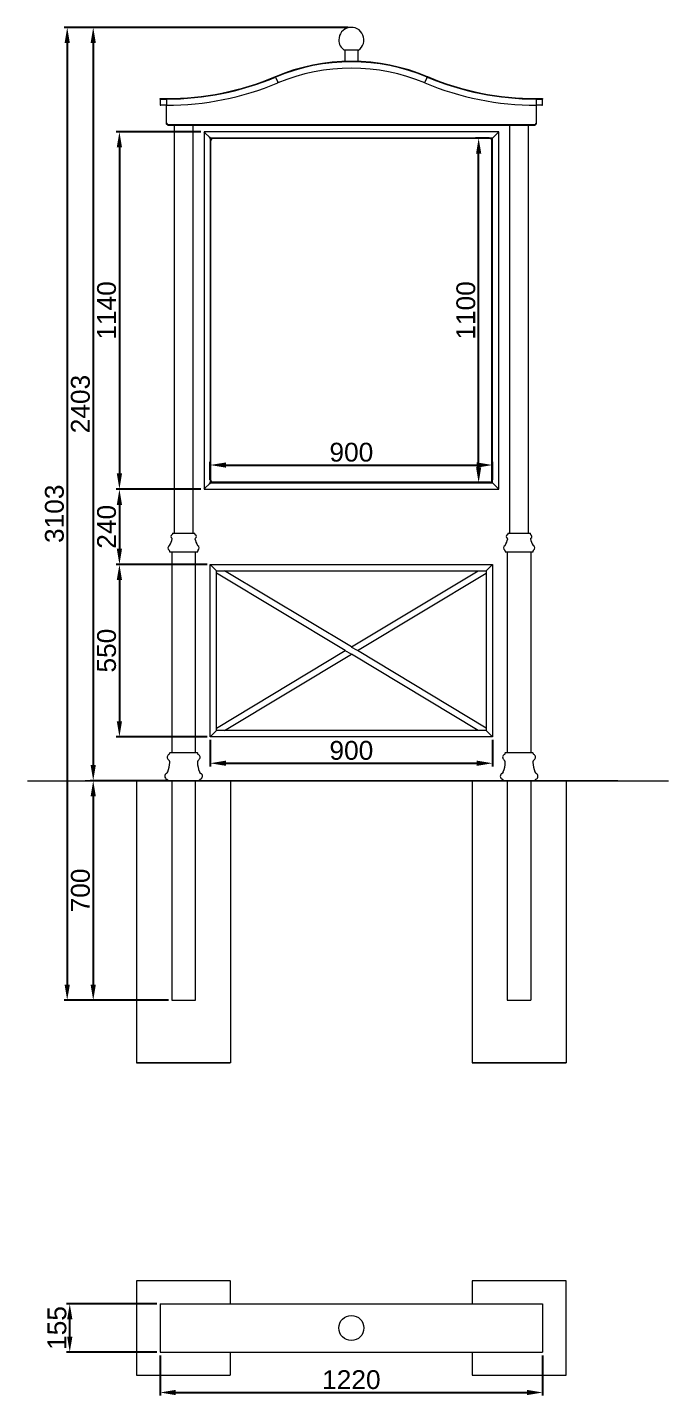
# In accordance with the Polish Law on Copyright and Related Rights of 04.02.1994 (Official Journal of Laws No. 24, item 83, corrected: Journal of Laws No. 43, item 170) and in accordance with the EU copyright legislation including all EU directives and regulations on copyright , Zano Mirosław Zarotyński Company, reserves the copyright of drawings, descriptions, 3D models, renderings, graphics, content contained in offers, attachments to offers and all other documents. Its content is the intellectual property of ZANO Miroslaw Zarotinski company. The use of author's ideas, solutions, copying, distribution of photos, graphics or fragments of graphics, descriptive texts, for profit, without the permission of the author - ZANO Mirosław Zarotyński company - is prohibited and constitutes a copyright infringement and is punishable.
# Model space of a CAD drawing. Header units: millimetres. Extents: x -240 to 6537, y -254 to 4208.
# Drawn here: x -240 to 1806, y -244 to 4120 of the extents above; entities that cross this region are included whole.
import ezdxf

# ---------------------------------------------------------------- set-up
doc = ezdxf.new("R2010")
doc.units = ezdxf.units.MM
doc.linetypes.add('HIDDEN', pattern=[1.905, 1.27, -0.635])
for name, color, linetype, lineweight in [('ZANO_R', 7, 'Continuous', 0), ('ZANO_R_przerywana', 7, 'HIDDEN', 0), ('ZANO_W', 1, 'Continuous', 0)]:
    doc.layers.add(name, color=color, linetype=linetype, lineweight=lineweight)
doc.styles.add('Arial', font='arial.ttf')
doc.styles.get("Standard").update_dxf_attribs({"font": 'ARIALUNI.TTF'})
doc.dimstyles.new('pl i ang', dxfattribs={"dimtxt": 50, "dimasz": 50, "dimexe": 1.25, "dimexo": 0.625, "dimgap": 10, "dimtad": 1, "dimtoh": 1, "dimtxsty": 'Standard', "dimcen": 2.5, "dimclrd": 1, "dimclre": 1, "dimclrt": 1, "dimadec": 0, "dimazin": 0, "dimtfac": 1, "dimtmove": 0, "dimatfit": 3, "dimfxl": 1, "dimarcsym": 1})

# ---------------------------------------------------------------- blocks, each defined once
blk = doc.blocks.new('*D413')
at = {"layer": 'ZANO_W', "color": 1, "lineweight": -2}
for p, q in [((1233.7, 3766.9), (1189.6, 3766.9)), ((1199.6, 2716.9), (1199.6, 3716.9)), ((1233.7, 2666.9), (1189.6, 2666.9))]:
    blk.add_line(p, q, dxfattribs=at)
at = {"layer": 'ZANO_W', "color": 1}
for points in [[(1208, 3716.9), (1191.3, 3716.9), (1199.6, 3766.9)], [(1191.3, 2716.9), (1208, 2716.9), (1199.6, 2666.9)]]:
    blk.add_solid(points, dxfattribs=at)
at = {"layer": 'ZANO_W', "color": 1, "insert": (1159, 3216.9), "char_height": 60, "attachment_point": 5, "rotation": 90, "style": 'Arial'}
blk.add_mtext('1100', dxfattribs=at)
blk = doc.blocks.new('*D414')
at = {"layer": 'ZANO_W', "color": 1, "lineweight": -2}
for p, q in [((173.7, 48.9), (-114.5, 48.9)), ((-104.5, -56.1), (-104.5, -1.1)), ((173.7, -106.1), (-114.5, -106.1))]:
    blk.add_line(p, q, dxfattribs=at)
at = {"layer": 'ZANO_W', "color": 1}
for points in [[(-96.1, -1.1), (-112.8, -1.1), (-104.5, 48.9)], [(-112.8, -56.1), (-96.1, -56.1), (-104.5, -106.1)]]:
    blk.add_solid(points, dxfattribs=at)
at = {"layer": 'ZANO_W', "color": 1, "insert": (-145.1, -28.6), "char_height": 60, "attachment_point": 5, "rotation": 90, "style": 'Arial'}
blk.add_mtext('155', dxfattribs=at)
blk = doc.blocks.new('*D415')
at = {"layer": 'ZANO_W', "color": 1, "lineweight": -2}
for p, q in [((183.7, -116.1), (183.7, -244.4)), ((1403.7, -116.1), (1403.7, -244.4)), ((233.7, -234.4), (1353.7, -234.4))]:
    blk.add_line(p, q, dxfattribs=at)
at = {"layer": 'ZANO_W', "color": 1}
for points in [[(233.7, -226), (233.7, -242.7), (183.7, -234.4)], [(1353.7, -242.7), (1353.7, -226), (1403.7, -234.4)]]:
    blk.add_solid(points, dxfattribs=at)
at = {"layer": 'ZANO_W', "color": 1, "insert": (793.7, -193.7), "char_height": 60, "attachment_point": 5, "style": 'Arial'}
blk.add_mtext('1220', dxfattribs=at)
blk = doc.blocks.new('*D416')
at = {"layer": 'ZANO_W', "color": 1, "lineweight": -2}
for p, q in [((313.7, 3786.9), (43.9, 3786.9)), ((53.9, 3736.9), (53.9, 2696.9)), ((313.7, 2646.9), (43.9, 2646.9))]:
    blk.add_line(p, q, dxfattribs=at)
at = {"layer": 'ZANO_W', "color": 1}
for points in [[(62.2, 3736.9), (45.5, 3736.9), (53.9, 3786.9)], [(45.5, 2696.9), (62.2, 2696.9), (53.9, 2646.9)]]:
    blk.add_solid(points, dxfattribs=at)
at = {"layer": 'ZANO_W', "color": 1, "insert": (13.2, 3216.9), "char_height": 60, "attachment_point": 5, "rotation": 90, "style": 'Arial'}
blk.add_mtext('1140', dxfattribs=at)
blk = doc.blocks.new('*D417')
at = {"layer": 'ZANO_W', "color": 1, "lineweight": -2}
for p, q in [((313.7, 2646.9), (43.9, 2646.9)), ((53.9, 2596.9), (53.9, 2456.9)), ((333.7, 2406.9), (43.9, 2406.9))]:
    blk.add_line(p, q, dxfattribs=at)
at = {"layer": 'ZANO_W', "color": 1}
for points in [[(62.2, 2596.9), (45.5, 2596.9), (53.9, 2646.9)], [(45.5, 2456.9), (62.2, 2456.9), (53.9, 2406.9)]]:
    blk.add_solid(points, dxfattribs=at)
at = {"layer": 'ZANO_W', "color": 1, "insert": (13.2, 2526.9), "char_height": 60, "attachment_point": 5, "rotation": 90, "style": 'Arial'}
blk.add_mtext('240', dxfattribs=at)
blk = doc.blocks.new('*D418')
at = {"layer": 'ZANO_W', "color": 1, "lineweight": -2}
for p, q in [((333.7, 2406.9), (43.9, 2406.9)), ((53.9, 2356.9), (53.9, 1906.9)), ((333.7, 1856.9), (43.9, 1856.9))]:
    blk.add_line(p, q, dxfattribs=at)
at = {"layer": 'ZANO_W', "color": 1}
for points in [[(62.2, 2356.9), (45.5, 2356.9), (53.9, 2406.9)], [(45.5, 1906.9), (62.2, 1906.9), (53.9, 1856.9)]]:
    blk.add_solid(points, dxfattribs=at)
at = {"layer": 'ZANO_W', "color": 1, "insert": (13.2, 2131.9), "char_height": 60, "attachment_point": 5, "rotation": 90, "style": 'Arial'}
blk.add_mtext('550', dxfattribs=at)
blk = doc.blocks.new('*D419')
at = {"layer": 'ZANO_W', "color": 1, "lineweight": -2}
for p, q in [((343.7, 2676.9), (343.7, 2733.9)), ((393.7, 2723.9), (1193.7, 2723.9)), ((1243.7, 2676.9), (1243.7, 2733.9))]:
    blk.add_line(p, q, dxfattribs=at)
at = {"layer": 'ZANO_W', "color": 1}
for points in [[(393.7, 2732.2), (393.7, 2715.6), (343.7, 2723.9)], [(1193.7, 2715.6), (1193.7, 2732.2), (1243.7, 2723.9)]]:
    blk.add_solid(points, dxfattribs=at)
at = {"layer": 'ZANO_W', "color": 1, "insert": (793.7, 2764.5), "char_height": 60, "attachment_point": 5, "style": 'Arial'}
blk.add_mtext('900', dxfattribs=at)
blk = doc.blocks.new('*D420')
at = {"layer": 'ZANO_W', "color": 1, "lineweight": -2}
for p, q in [((783.7, 4119.9), (-39.6, 4119.9)), ((-29.6, 4069.9), (-29.6, 1766.9)), ((210.6, 1716.9), (-39.6, 1716.9))]:
    blk.add_line(p, q, dxfattribs=at)
at = {"layer": 'ZANO_W', "color": 1}
for points in [[(-21.3, 4069.9), (-38, 4069.9), (-29.6, 4119.9)], [(-38, 1766.9), (-21.3, 1766.9), (-29.6, 1716.9)]]:
    blk.add_solid(points, dxfattribs=at)
at = {"layer": 'ZANO_W', "color": 1, "insert": (-70.3, 2918.4), "char_height": 60, "attachment_point": 5, "rotation": 90, "style": 'Arial'}
blk.add_mtext('2403', dxfattribs=at)
blk = doc.blocks.new('*D421')
at = {"layer": 'ZANO_W', "color": 1, "lineweight": -2}
for p, q in [((210.6, 1716.9), (-39.6, 1716.9)), ((-29.6, 1666.9), (-29.6, 1066.9)), ((210.6, 1016.9), (-39.6, 1016.9))]:
    blk.add_line(p, q, dxfattribs=at)
at = {"layer": 'ZANO_W', "color": 1}
for points in [[(-21.3, 1666.9), (-38, 1666.9), (-29.6, 1716.9)], [(-38, 1066.9), (-21.3, 1066.9), (-29.6, 1016.9)]]:
    blk.add_solid(points, dxfattribs=at)
at = {"layer": 'ZANO_W', "color": 1, "insert": (-70.3, 1366.9), "char_height": 60, "attachment_point": 5, "rotation": 90, "style": 'Arial'}
blk.add_mtext('700', dxfattribs=at)
blk = doc.blocks.new('*D422')
at = {"layer": 'ZANO_W', "color": 1, "lineweight": -2}
for p, q in [((783.7, 4119.9), (-122.6, 4119.9)), ((-112.6, 4069.9), (-112.6, 1066.9)), ((210.6, 1016.9), (-122.6, 1016.9))]:
    blk.add_line(p, q, dxfattribs=at)
at = {"layer": 'ZANO_W', "color": 1}
for points in [[(-104.2, 4069.9), (-120.9, 4069.9), (-112.6, 4119.9)], [(-120.9, 1066.9), (-104.2, 1066.9), (-112.6, 1016.9)]]:
    blk.add_solid(points, dxfattribs=at)
at = {"layer": 'ZANO_W', "color": 1, "insert": (-153.2, 2568.4), "char_height": 60, "attachment_point": 5, "rotation": 90, "style": 'Arial'}
blk.add_mtext('3103', dxfattribs=at)
blk = doc.blocks.new('*D423')
at = {"layer": 'ZANO_W', "color": 1, "lineweight": -2}
for p, q in [((343.7, 1846.9), (343.7, 1762.7)), ((1243.7, 1846.9), (1243.7, 1762.7)), ((393.7, 1772.7), (1193.7, 1772.7))]:
    blk.add_line(p, q, dxfattribs=at)
at = {"layer": 'ZANO_W', "color": 1}
for points in [[(393.7, 1781.1), (393.7, 1764.4), (343.7, 1772.7)], [(1193.7, 1764.4), (1193.7, 1781.1), (1243.7, 1772.7)]]:
    blk.add_solid(points, dxfattribs=at)
at = {"layer": 'ZANO_W', "color": 1, "insert": (793.7, 1813.4), "char_height": 60, "attachment_point": 5, "style": 'Arial'}
blk.add_mtext('900', dxfattribs=at)

msp = doc.modelspace()

# ---------------------------------------------------------------- linework, layer by layer
at = {"layer": 'ZANO_R'}
for p, q in [((815.3, 4046.8), (771.2, 4046.8)), ((772.5, 4046.8), (772.5, 4011.4)), ((814.9, 4011.4), (814.9, 4046.8)), ((816.2, 4046.8), (815.3, 4046.8)), ((772.5, 4011.4), (793.2, 4011.4)), ((793.2, 4011.4), (814.9, 4011.4)), ((552.6, 3959.4), (551.9, 3961.2)), ((552.6, 3959.4), (558.8, 3944.6)), ((559.6, 3942.8), (558.8, 3944.6)), ((1027.7, 3942.8), (1028.5, 3944.6)), ((1034.7, 3959.4), (1028.5, 3944.6)), ((1034.7, 3959.4), (1035.5, 3961.2)), ((183.7, 3891.2), (183.7, 3892.7)), ((183.7, 3892.7), (203.7, 3892.7)), ((183.7, 3891.2), (203.7, 3891.2)), ((183.7, 3889.2), (183.7, 3873.2)), ((203.7, 3889.2), (203.7, 3891.2)), ((203.7, 3889.2), (203.7, 3873.2)), ((1383.7, 3892.7), (1403.7, 3892.7)), ((1383.7, 3889.2), (1383.7, 3891.2)), ((1383.7, 3891.2), (1403.7, 3891.2)), ((1383.7, 3873.2), (1383.7, 3889.2)), ((1403.7, 3892.7), (1403.7, 3891.2)), ((1403.7, 3873.2), (1403.7, 3889.2)), ((203.7, 3871.2), (185.7, 3871.2)), ((203.7, 3871.2), (203.7, 3873.2)), ((203.7, 3812.9), (203.7, 3871.2)), ((1383.7, 3871.2), (1383.7, 3873.2)), ((1401.7, 3871.2), (1383.7, 3871.2)), ((1383.7, 3812.9), (1383.7, 3871.2)), ((206.7, 3812.9), (203.7, 3812.9)), ((206.7, 3809.9), (206.7, 3811.4)), ((206.7, 3809.9), (1380.6, 3809.9)), ((206.7, 3809.9), (206.7, 3809.9)), ((208.7, 3809.9), (208.7, 3806.9)), ((1378.7, 3806.9), (208.7, 3806.9)), ((228.5, 3806.9), (228.5, 2506.9)), ((288.8, 2506.9), (288.8, 3806.9)), ((1298.5, 3806.9), (1298.5, 2506.9)), ((1358.8, 2506.9), (1358.8, 3806.9)), ((1378.7, 3809.9), (1378.7, 3806.9)), ((1380.6, 3809.9), (1380.7, 3809.9)), ((1380.7, 3812.9), (1383.7, 3812.9)), ((1380.7, 3809.9), (1380.7, 3811.4)), ((323.7, 3786.9), (323.7, 2646.9)), ((323.7, 3786.9), (326.7, 3783.9)), ((1263.7, 3786.9), (323.7, 3786.9)), ((326.7, 3783.9), (323.7, 3786.9)), ((326.7, 3783.9), (340.7, 3769.9)), ((340.7, 3769.9), (343.7, 3766.9)), ((343.7, 3766.9), (340.7, 3769.9)), ((343.7, 3766.9), (343.7, 2666.9)), ((1243.7, 3766.9), (343.7, 3766.9)), ((345.7, 2673.9), (345.7, 3759.9)), ((1236.7, 3764.9), (350.7, 3764.9)), ((1241.7, 2673.9), (1241.7, 3759.9)), ((1243.7, 3766.9), (1246.7, 3769.9)), ((1246.7, 3769.9), (1243.7, 3766.9)), ((1243.7, 2666.9), (1243.7, 3766.9)), ((1246.7, 3769.9), (1260.7, 3783.9)), ((1260.7, 3783.9), (1263.7, 3786.9)), ((1263.7, 3786.9), (1260.7, 3783.9)), ((1263.7, 2646.9), (1263.7, 3786.9)), ((326.7, 2649.9), (340.7, 2663.9)), ((340.7, 2663.9), (343.7, 2666.9)), ((343.7, 2666.9), (340.7, 2663.9)), ((343.7, 2666.9), (1243.7, 2666.9)), ((1236.7, 2668.9), (350.7, 2668.9)), ((1243.7, 2666.9), (1246.7, 2663.9)), ((1246.7, 2663.9), (1243.7, 2666.9)), ((1246.7, 2663.9), (1260.7, 2649.9)), ((323.7, 2646.9), (326.7, 2649.9)), ((326.7, 2649.9), (323.7, 2646.9)), ((323.7, 2646.9), (1263.7, 2646.9)), ((1260.7, 2649.9), (1263.7, 2646.9)), ((1263.7, 2646.9), (1260.7, 2649.9)), ((222.7, 2506.9), (222.7, 2503.4)), ((222.7, 2506.9), (294.7, 2506.9)), ((294.7, 2503.4), (294.7, 2506.9)), ((1292.7, 2506.9), (1292.7, 2503.4)), ((1292.7, 2506.9), (1364.7, 2506.9)), ((1364.7, 2503.4), (1364.7, 2506.9)), ((213.7, 2450.7), (213.7, 2446.9)), ((213.7, 2446.9), (303.7, 2446.9)), ((220.6, 2446.9), (220.6, 1806.9)), ((296.7, 1806.9), (296.7, 2446.9)), ((303.7, 2446.9), (303.7, 2450.7)), ((1283.7, 2450.7), (1283.7, 2446.9)), ((1283.7, 2446.9), (1373.7, 2446.9)), ((1290.6, 2446.9), (1290.6, 1806.9)), ((1366.7, 1806.9), (1366.7, 2446.9)), ((1373.7, 2446.9), (1373.7, 2450.7)), ((343.7, 2406.9), (1243.7, 2406.9)), ((345.7, 2404.9), (343.7, 2406.9)), ((343.7, 1856.9), (343.7, 2406.9)), ((343.7, 2406.9), (345.7, 2404.9)), ((361.7, 2388.9), (345.7, 2404.9)), ((1225.7, 2388.9), (1241.7, 2404.9)), ((1241.7, 2404.9), (1243.7, 2406.9)), ((1243.7, 2406.9), (1241.7, 2404.9)), ((1243.7, 2406.9), (1243.7, 1856.9)), ((363.7, 2386.9), (361.7, 2388.9)), ((361.7, 2388.9), (363.7, 2386.9)), ((363.7, 2386.9), (385.8, 2386.9)), ((363.7, 2381.5), (363.7, 2386.9)), ((363.7, 2379.2), (363.7, 2381.5)), ((363.7, 1884.6), (363.7, 2379.2)), ((774.3, 2131.9), (363.7, 2379.2)), ((385.8, 2386.9), (389.6, 2386.9)), ((389.6, 2386.9), (1197.7, 2386.9)), ((793.7, 2143.6), (389.6, 2386.9)), ((793.7, 2143.6), (1197.7, 2386.9)), ((813, 2131.9), (1223.7, 2379.2)), ((1197.7, 2386.9), (1201.6, 2386.9)), ((1201.6, 2386.9), (1223.7, 2386.9)), ((1223.7, 2386.9), (1225.7, 2388.9)), ((1225.7, 2388.9), (1223.7, 2386.9)), ((1223.7, 2386.9), (1223.7, 2381.5)), ((1223.7, 2381.5), (1223.7, 2379.2)), ((1223.7, 2379.2), (1223.7, 1884.6)), ((795.6, 2142.4), (793.7, 2143.6)), ((811.1, 2133.1), (795.6, 2142.4)), ((363.7, 1884.6), (774.3, 2131.9)), ((389.6, 1876.9), (793.7, 2120.2)), ((774.3, 2131.9), (776.2, 2130.7)), ((791.7, 2121.4), (776.2, 2130.7)), ((791.7, 2121.4), (793.7, 2120.2)), ((1197.7, 1876.9), (793.7, 2120.2)), ((813, 2131.9), (811.1, 2133.1)), ((1223.7, 1884.6), (813, 2131.9)), ((361.7, 1874.9), (363.7, 1876.9)), ((363.7, 1876.9), (361.7, 1874.9)), ((363.7, 1882.2), (363.7, 1884.6)), ((363.7, 1876.9), (363.7, 1882.2)), ((385.8, 1876.9), (363.7, 1876.9)), ((389.6, 1876.9), (385.8, 1876.9)), ((1197.7, 1876.9), (389.6, 1876.9)), ((1201.6, 1876.9), (1197.7, 1876.9)), ((1223.7, 1876.9), (1201.6, 1876.9)), ((1223.7, 1884.6), (1223.7, 1882.2)), ((1223.7, 1882.2), (1223.7, 1876.9)), ((1225.7, 1874.9), (1223.7, 1876.9)), ((1223.7, 1876.9), (1225.7, 1874.9)), ((343.7, 1856.9), (345.7, 1858.9)), ((345.7, 1858.9), (343.7, 1856.9)), ((1243.7, 1856.9), (343.7, 1856.9)), ((345.7, 1858.9), (361.7, 1874.9)), ((1241.7, 1858.9), (1225.7, 1874.9)), ((1243.7, 1856.9), (1241.7, 1858.9)), ((1241.7, 1858.9), (1243.7, 1856.9)), ((214.7, 1806.9), (214.7, 1805.5)), ((214.7, 1806.9), (302.7, 1806.9)), ((302.7, 1805.5), (302.7, 1806.9)), ((1284.7, 1806.9), (1284.7, 1805.5)), ((1284.7, 1806.9), (1372.7, 1806.9)), ((1372.7, 1805.5), (1372.7, 1806.9)), ((-239.7, 1716.9), (1805.6, 1716.9)), ((1643.1, 1716.9), (-55.8, 1716.9)), ((108.6, 1716.9), (408.7, 1716.9)), ((408.7, 1716.9), (108.6, 1716.9)), ((207.5, 1719.4), (208.7, 1716.9)), ((220.6, 1716.9), (296.7, 1716.9)), ((308.7, 1716.9), (309.8, 1719.4)), ((1178.7, 1716.9), (1478.7, 1716.9)), ((1478.7, 1716.9), (1178.7, 1716.9)), ((1277.6, 1719.4), (1278.7, 1716.9)), ((1290.6, 1716.9), (1366.7, 1716.9)), ((1378.7, 1716.9), (1379.8, 1719.4)), ((183.7, 48.9), (183.7, -106.1)), ((183.7, 48.9), (203.7, 48.9)), ((203.7, 48.9), (551.3, 48.9)), ((551.3, 48.9), (1036, 48.9)), ((1036, 48.9), (1383.7, 48.9)), ((1383.7, 48.9), (1403.7, 48.9)), ((1403.7, 48.9), (1403.7, -106.1)), ((183.7, -106.1), (203.7, -106.1)), ((203.7, -106.1), (551.3, -106.1)), ((551.3, -106.1), (1036, -106.1)), ((1036, -106.1), (1383.7, -106.1)), ((1383.7, -106.1), (1403.7, -106.1))]:
    msp.add_line(p, q, dxfattribs=at)
msp.add_circle((793.7, -28.6), 40, dxfattribs=at)
for centre, radius, start, end in [((793.7, 4079.9), 40, 304.2289, 180), ((793.7, 4079.9), 40, 180, 235.7711), ((793.7, 3384.9), 626.5, 67.2392, 112.7608), ((793.7, 3384.9), 625, 67.2392, 112.7608), ((793.7, 3384.9), 605, 67.2392, 112.7608), ((203.7, 4791.2), 898.5, 270, 292.7608), ((203.7, 4791.2), 900, 270, 292.7608), ((203.7, 4791.2), 920, 270, 292.7608), ((1383.7, 4791.2), 920, 247.2392, 270), ((1383.7, 4791.2), 900, 247.2392, 270), ((1383.7, 4791.2), 898.5, 247.2392, 270), ((185.7, 3889.2), 2, 90, 180), ((1401.7, 3889.2), 2, 0, 90), ((185.7, 3873.2), 2, 180, 270), ((1401.7, 3873.2), 2, 270, 0), ((350.7, 3759.9), 5, 90, 180), ((1236.7, 3759.9), 5, 0, 90), ((350.7, 2673.9), 5, 180, 270), ((1236.7, 2673.9), 5, 270, 0), ((163.5, 2499.8), 60, 327.3176, 348.8092), ((223.8, 2495.9), 6.1, 112.502, 245.3282), ((220.4, 2488.5), 2, 348.8092, 65.3282), ((220.7, 2503.4), 2, 292.502, 0), ((296.7, 2503.4), 2, 180, 247.498), ((296.9, 2488.5), 2, 114.6718, 191.1908), ((353.8, 2499.8), 60, 191.1908, 212.6824), ((293.6, 2495.9), 6.1, 294.6718, 67.498), ((1233.5, 2499.8), 60, 327.3176, 348.8092), ((1293.8, 2495.9), 6.1, 112.502, 245.3282), ((1290.4, 2488.5), 2, 348.8092, 65.3282), ((1290.7, 2503.4), 2, 292.502, 0), ((1366.7, 2503.4), 2, 180, 247.498), ((1366.9, 2488.5), 2, 114.6718, 191.1908), ((1423.8, 2499.8), 60, 191.1908, 212.6824), ((1363.6, 2495.9), 6.1, 294.6718, 67.498), ((216.8, 2459.4), 8.13, 116.2996, 239.5908), ((211.7, 2450.7), 2, 0, 59.5908), ((212.3, 2468.5), 2, 296.2996, 327.3176), ((305, 2468.5), 2, 212.6824, 243.7004), ((305.7, 2450.7), 2, 120.4092, 180), ((300.5, 2459.4), 8.13, 300.4092, 63.7004), ((1286.8, 2459.4), 8.13, 116.2996, 239.5908), ((1281.7, 2450.7), 2, 0, 59.5908), ((1282.3, 2468.5), 2, 296.2996, 327.3176), ((1375, 2468.5), 2, 212.6824, 243.7004), ((1375.7, 2450.7), 2, 120.4092, 180), ((1370.5, 2459.4), 8.13, 300.4092, 63.7004), ((216.3, 1791.9), 10.1, 115.9948, 234.6754), ((209.7, 1805.5), 5, 295.9948, 0), ((307.7, 1805.5), 5, 180, 244.0052), ((301, 1791.9), 10.1, 305.3246, 64.0052), ((1286.3, 1791.9), 10.1, 115.9948, 234.6754), ((1279.7, 1805.5), 5, 295.9948, 0), ((1377.7, 1805.5), 5, 180, 244.0052), ((1371, 1791.9), 10.1, 305.3246, 64.0052), ((124.7, 1778.7), 90, 338.3454, 357.6874), ((204.6, 1775.5), 10, 357.6874, 54.6754), ((312.7, 1775.5), 10, 125.3246, 182.3126), ((392.6, 1778.7), 90, 182.3126, 201.6546), ((1194.7, 1778.7), 90, 338.3454, 357.6874), ((1274.7, 1775.5), 10, 357.6874, 54.6754), ((1382.7, 1775.5), 10, 125.3246, 182.3126), ((1462.6, 1778.7), 90, 182.3126, 201.6546), ((208.9, 1731.5), 10.3, 119.0705, 247.0771), ((199.1, 1749.2), 10, 299.0705, 338.3454), ((203, 1717.4), 5, 23.5782, 67.0771), ((318.2, 1749.2), 10, 201.6546, 240.9295), ((314.3, 1717.4), 5, 112.9229, 156.4218), ((308.4, 1731.5), 10.3, 292.9229, 60.9295), ((1278.9, 1731.5), 10.3, 119.0705, 247.0771), ((1269.1, 1749.2), 10, 299.0705, 338.3454), ((1273, 1717.4), 5, 23.5782, 67.0771), ((1388.3, 1749.2), 10, 201.6546, 240.9295), ((1384.4, 1717.4), 5, 112.9229, 156.4218), ((1378.4, 1731.5), 10.3, 292.9229, 60.9295)]:
    msp.add_arc(centre, radius, start, end, dxfattribs=at)
for points in [[(206.7, 3809.9), (206.3, 3810), (205.5, 3810), (204.5, 3810.7), (203.8, 3811.7), (203.7, 3812.5), (203.7, 3812.9)], [(206.7, 3811.4), (206.5, 3811.4), (206.1, 3811.5), (205.6, 3811.8), (205.2, 3812.3), (205.2, 3812.7), (205.2, 3812.9)], [(206.7, 3812.9), (206.7, 3812.5), (206.7, 3811.7), (206.7, 3810.7), (206.7, 3810), (206.7, 3810), (206.7, 3809.9)], [(1380.7, 3812.9), (1380.7, 3812.5), (1380.6, 3811.7), (1380.6, 3810.7), (1380.6, 3810), (1380.6, 3810), (1380.6, 3809.9)], [(1380.7, 3809.9), (1381.1, 3810), (1381.8, 3810), (1382.8, 3810.7), (1383.5, 3811.7), (1383.6, 3812.5), (1383.7, 3812.9)], [(1380.7, 3811.4), (1380.9, 3811.4), (1381.3, 3811.5), (1381.8, 3811.8), (1382.1, 3812.3), (1382.1, 3812.7), (1382.2, 3812.9)]]:
    msp.add_open_spline(points, degree=3, dxfattribs=at)
at = {"layer": 'ZANO_R_przerywana'}
for p, q in [((108.6, 1716.9), (108.6, 816.9)), ((108.6, 1716.9), (108.6, 816.9)), ((220.6, 1716.9), (220.6, 1016.9)), ((296.7, 1016.9), (296.7, 1716.9)), ((408.7, 1716.9), (408.7, 816.9)), ((408.7, 1716.9), (408.7, 816.9)), ((1178.7, 1716.9), (1178.7, 816.9)), ((1178.7, 1716.9), (1178.7, 816.9)), ((1290.6, 1716.9), (1290.6, 1016.9)), ((1366.7, 1016.9), (1366.7, 1716.9)), ((1478.7, 1716.9), (1478.7, 816.9)), ((1478.7, 1716.9), (1478.7, 816.9)), ((220.6, 1016.9), (296.7, 1016.9)), ((1290.6, 1016.9), (1366.7, 1016.9)), ((108.6, 816.9), (408.7, 816.9)), ((408.7, 816.9), (108.6, 816.9)), ((1178.7, 816.9), (1478.7, 816.9)), ((1478.7, 816.9), (1178.7, 816.9)), ((408.7, 121.4), (108.6, 121.4)), ((108.6, 121.4), (108.6, -178.6)), ((408.7, 48.9), (408.7, 121.4)), ((1478.7, 121.4), (1178.7, 121.4)), ((1178.7, 121.4), (1178.7, 48.9)), ((1478.7, -178.6), (1478.7, 121.4)), ((408.7, -178.6), (408.7, -106.1)), ((1178.7, -106.1), (1178.7, -178.6)), ((108.6, -178.6), (408.7, -178.6)), ((1178.7, -178.6), (1478.7, -178.6))]:
    msp.add_line(p, q, dxfattribs=at)

# ---------------------------------------------------------------- dimensions: what is measured, and where the dimension line sits
at = {"layer": 'ZANO_W'}
for base, p1, p2, picture, middle in [((-112.6, 1016.9), (793.7, 4119.9), (220.6, 1016.9), '*D422', (-153.2, 2568.4)), ((-29.6, 1716.9), (793.7, 4119.9), (220.6, 1716.9), '*D420', (-70.3, 2918.4)), ((53.9, 2646.9), (323.7, 3786.9), (323.7, 2646.9), '*D416', (13.2, 3216.9)), ((1199.6, 3766.9), (1243.7, 2666.9), (1243.7, 3766.9), '*D413', (1159, 3216.9)), ((53.9, 2406.9), (323.7, 2646.9), (343.7, 2406.9), '*D417', (13.2, 2526.9)), ((53.9, 1856.9), (343.7, 2406.9), (343.7, 1856.9), '*D418', (13.2, 2131.9)), ((-29.6, 1016.9), (220.6, 1716.9), (220.6, 1016.9), '*D421', (-70.3, 1366.9)), ((-104.5, 48.9), (183.7, -106.1), (183.7, 48.9), '*D414', (-145.1, -28.6))]:
    dim = msp.add_linear_dim(base=base, p1=p1, p2=p2, angle=90, dimstyle='pl i ang', override={"dimtxt": 60, "dimexe": 10, "dimexo": 10, "dimtoh": 0, "dimdec": 0, "dimtxsty": 'Arial', "dimtdec": 0, "dimtmove": 1}, dxfattribs=at)
    dim.commit()
    dim.dimension.update_dxf_attribs({"geometry": picture, "text_midpoint": middle})
for base, p1, p2, picture, middle in [((1243.7, 2723.9), (343.7, 2666.9), (1243.7, 2666.9), '*D419', (793.7, 2764.5)), ((1243.7, 1772.7), (343.7, 1856.9), (1243.7, 1856.9), '*D423', (793.7, 1813.4)), ((1403.7, -234.4), (183.7, -106.1), (1403.7, -106.1), '*D415', (793.7, -193.7))]:
    dim = msp.add_linear_dim(base=base, p1=p1, p2=p2, dimstyle='pl i ang', override={"dimtxt": 60, "dimexe": 10, "dimexo": 10, "dimtoh": 0, "dimdec": 0, "dimtxsty": 'Arial', "dimtdec": 0, "dimtmove": 1}, dxfattribs=at)
    dim.commit()
    dim.dimension.update_dxf_attribs({"geometry": picture, "text_midpoint": middle})

doc.saveas('drawing.dxf')
